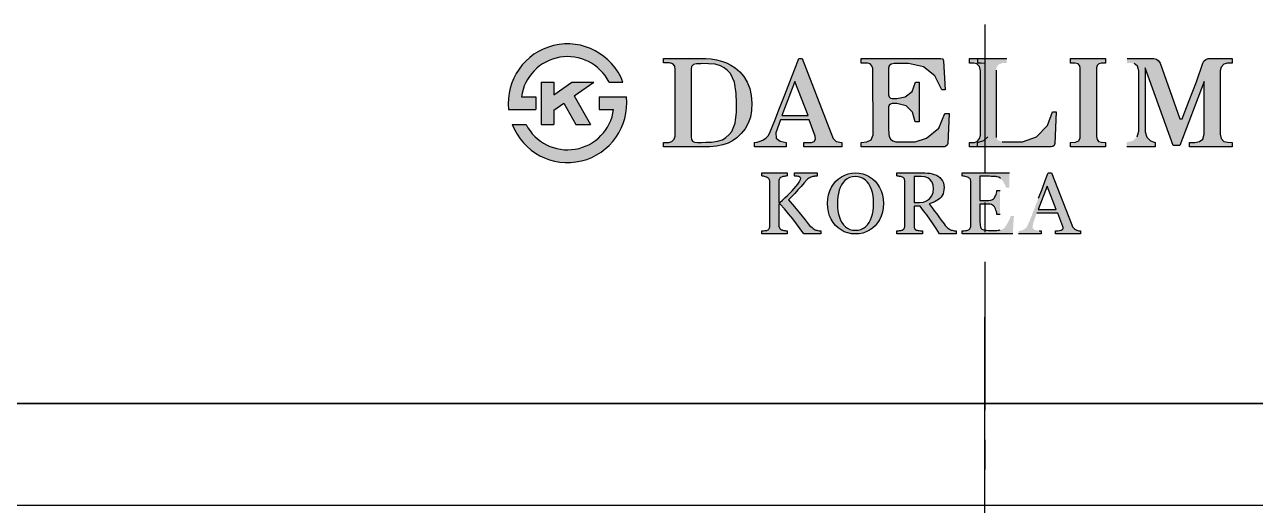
# Model space of a CAD drawing. Extents: x 7586 to 8180, y -5808 to -5388.
# Drawn here: x 8023.25 to 8059.59, y -5637 to -5622.82 of the extents above; entities that cross this region are included whole.
import ezdxf

# ---------------------------------------------------------------- set-up
doc = ezdxf.new("R2010")
doc.units = 0
doc.header["$LTSCALE"] = 7
doc.header["$MEASUREMENT"] = 0
doc.linetypes.add('CENTER', pattern=[2, 1.25, -0.25, 0.25, -0.25])
doc.layers.get('0').update_dxf_attribs({"color": 2, "linetype": 'CONTINUOUS'})
for name, color, linetype in [('08_ALL_FEATURES', 7, 'CONTINUOUS'), ('CENTER', 1, 'CENTER'), ('CL', 1, 'CENTER'), ('D', 2, 'CONTINUOUS'), ('DIM', 2, 'CONTINUOUS')]:
    doc.layers.add(name, color=color, linetype=linetype)

msp = doc.modelspace()

# ---------------------------------------------------------------- hatches: boundary and pattern name
at = {"layer": 'DIM'}
h = msp.add_hatch(color=256, dxfattribs=at)
h.paths.add_polyline_path([(8037.541, -5625.32), (8038.343, -5625.32), (8038.343, -5624.945), (8037.919, -5624.945, -0.734082), (8040.506, -5624.508), (8040.916, -5624.508, 0.878721)])
h.paths.add_polyline_path([(8039.478, -5624.917), (8040.062, -5624.508), (8039.408, -5624.508), (8038.875, -5624.882), (8038.875, -5624.508), (8038.5, -5624.508), (8038.5, -5625.758), (8038.875, -5625.758), (8038.875, -5625.339), (8039.17, -5625.133), (8039.53, -5625.758), (8039.963, -5625.758)])
h.paths.add_polyline_path([(8041.021, -5624.945), (8040.218, -5624.945), (8040.218, -5625.32), (8040.643, -5625.32, -0.734082), (8038.056, -5625.758), (8037.646, -5625.758, 0.878721)])
h.paths.add_polyline_path([(8044.367, -5624.205), (8044.226, -5624.085), (8044.107, -5624.009), (8043.975, -5623.944), (8043.83, -5623.89), (8043.678, -5623.85), (8043.524, -5623.826), (8043.368, -5623.818), (8042.11, -5623.818), (8042.11, -5623.942), (8042.292, -5623.942), (8042.393, -5623.97), (8042.446, -5624.043), (8042.46, -5624.142), (8042.46, -5626.104), (8042.433, -5626.189), (8042.364, -5626.26), (8042.271, -5626.288), (8042.11, -5626.288), (8042.11, -5626.418), (8043.295, -5626.418), (8043.485, -5626.416), (8043.684, -5626.402), (8043.867, -5626.365), (8044.02, -5626.31), (8044.154, -5626.242), (8044.285, -5626.152), (8044.411, -5626.031), (8044.522, -5625.885), (8044.614, -5625.725), (8044.68, -5625.548), (8044.714, -5625.349), (8044.724, -5625.133), (8044.707, -5624.906), (8044.66, -5624.698), (8044.585, -5624.512), (8044.487, -5624.348)])
h.paths.add_polyline_path([(8042.929, -5624.125), (8042.945, -5624.055), (8042.996, -5623.995), (8043.088, -5623.969), (8043.153, -5623.967), (8043.217, -5623.967), (8043.273, -5623.966), (8043.447, -5623.969), (8043.637, -5623.985), (8043.793, -5624.026), (8043.905, -5624.089), (8044.002, -5624.165), (8044.089, -5624.257), (8044.207, -5624.514), (8044.261, -5624.842), (8044.274, -5625.131), (8044.267, -5625.402), (8044.229, -5625.717), (8044.134, -5625.965), (8044.055, -5626.059), (8043.96, -5626.143), (8043.852, -5626.21), (8043.709, -5626.254), (8043.536, -5626.279), (8043.368, -5626.287), (8043.235, -5626.288), (8043.116, -5626.29), (8043.026, -5626.284), (8042.972, -5626.248), (8042.94, -5626.203), (8042.929, -5626.121)], flags=16)
h.paths.add_polyline_path([(8046.074, -5623.913), (8045.983, -5624.146), (8045.845, -5624.503), (8045.695, -5624.889), (8045.544, -5625.277), (8045.402, -5625.639), (8045.268, -5625.973), (8045.212, -5626.082), (8045.142, -5626.156), (8045.043, -5626.226), (8044.97, -5626.257), (8044.885, -5626.279), (8044.805, -5626.29), (8044.805, -5626.418), (8045.737, -5626.418), (8045.737, -5626.29), (8045.562, -5626.255), (8045.441, -5626.165), (8045.43, -5626.009), (8045.574, -5625.626), (8046.419, -5625.626), (8046.594, -5626.104), (8046.603, -5626.198), (8046.559, -5626.266), (8046.487, -5626.293), (8046.261, -5626.295), (8046.261, -5626.418), (8046.839, -5626.418)])
h.paths.add_polyline_path([(8046.383, -5625.494), (8045.613, -5625.494), (8045.994, -5624.494)], flags=16)
h.paths.add_polyline_path([(8047.38, -5626.29), (8047.214, -5626.26), (8047.129, -5626.175), (8047.068, -5626.029), (8046.214, -5623.818), (8046.111, -5623.818), (8046.074, -5623.913), (8046.839, -5626.418), (8047.38, -5626.418)])
h.paths.add_polyline_path([(8048.778, -5626.11), (8048.769, -5626.06), (8048.764, -5625.998), (8048.762, -5625.925), (8048.762, -5625.239), (8048.778, -5625.194), (8048.815, -5625.159), (8048.868, -5625.145), (8049, -5625.145), (8049.276, -5625.214), (8049.469, -5625.402), (8049.546, -5625.678), (8049.665, -5625.678), (8049.665, -5624.513), (8049.559, -5624.513), (8049.459, -5624.783), (8049.248, -5624.944), (8049, -5624.996), (8048.87, -5624.996), (8048.82, -5624.981), (8048.779, -5624.941), (8048.762, -5624.89), (8048.762, -5624.103), (8048.782, -5624.03), (8048.835, -5623.982), (8048.925, -5623.963), (8049.352, -5623.963), (8049.789, -5624.058), (8050.128, -5624.327), (8050.333, -5624.743), (8050.431, -5624.743), (8050.387, -5623.884), (8050.376, -5623.851), (8050.348, -5623.828), (8050.301, -5623.818), (8047.947, -5623.818), (8047.947, -5623.948), (8048.141, -5623.95), (8048.215, -5623.975), (8048.271, -5624.035), (8048.293, -5624.114), (8048.302, -5626.065), (8048.248, -5626.218), (8048.115, -5626.274), (8047.947, -5626.288), (8047.947, -5626.418), (8048.771, -5626.418), (8049.596, -5626.418), (8050.421, -5626.418), (8050.455, -5626.404), (8050.492, -5626.368), (8050.509, -5626.317), (8050.55, -5625.437), (8050.418, -5625.437), (8050.241, -5625.871), (8049.883, -5626.161), (8049.548, -5626.268), (8049.367, -5626.269), (8049.126, -5626.271), (8048.976, -5626.268), (8048.884, -5626.247), (8048.817, -5626.192)])
h.paths.add_polyline_path([(8051.934, -5626.03), (8051.936, -5624.154), (8051.951, -5624.068), (8052.012, -5623.987), (8052.121, -5623.949), (8052.248, -5623.948), (8052.248, -5623.818), (8051.15, -5623.818), (8051.15, -5623.948), (8051.278, -5623.949), (8051.371, -5623.975), (8051.444, -5624.051), (8051.472, -5624.178), (8051.474, -5626.079), (8051.45, -5626.178), (8051.388, -5626.25), (8051.299, -5626.288), (8051.15, -5626.288), (8051.15, -5626.418), (8053.564, -5626.418), (8053.615, -5626.409), (8053.65, -5626.379), (8053.665, -5626.325), (8053.714, -5625.383), (8053.6, -5625.383), (8053.456, -5625.789), (8053.124, -5626.121), (8052.719, -5626.272), (8052.119, -5626.268), (8051.986, -5626.225), (8051.939, -5626.14)])
h.paths.add_polyline_path([(8054.903, -5624.087), (8054.922, -5624.02), (8054.972, -5623.969), (8055.042, -5623.949), (8055.169, -5623.948), (8055.169, -5623.818), (8054.134, -5623.818), (8054.134, -5623.948), (8054.271, -5623.949), (8054.363, -5623.974), (8054.409, -5624.034), (8054.422, -5624.104), (8054.422, -5626.075), (8054.417, -5626.155), (8054.379, -5626.243), (8054.277, -5626.286), (8054.134, -5626.288), (8054.134, -5626.418), (8055.169, -5626.418), (8055.169, -5626.288), (8055.044, -5626.287), (8054.961, -5626.261), (8054.915, -5626.201), (8054.9, -5626.114)])
h.paths.add_polyline_path([(8056.383, -5626.136), (8056.34, -5625.975), (8056.34, -5625.667), (8056.34, -5624.087), (8057.159, -5626.376), (8057.357, -5626.376), (8058.08, -5624.49), (8058.075, -5626.051), (8058.037, -5626.192), (8057.939, -5626.267), (8057.803, -5626.29), (8057.643, -5626.288), (8057.643, -5626.418), (8058.909, -5626.418), (8058.909, -5626.288), (8058.775, -5626.287), (8058.658, -5626.259), (8058.58, -5626.178), (8058.552, -5626.051), (8058.552, -5624.177), (8058.58, -5624.065), (8058.656, -5623.984), (8058.771, -5623.952), (8058.909, -5623.948), (8058.909, -5623.818), (8058.201, -5623.818), (8058.131, -5623.842), (8058.071, -5623.888), (8058.036, -5623.949), (8057.849, -5624.502), (8057.638, -5625.051), (8057.428, -5625.597), (8057.361, -5625.598), (8056.784, -5623.948), (8056.733, -5623.879), (8056.667, -5623.836), (8056.591, -5623.818), (8055.801, -5623.818), (8055.801, -5623.948), (8055.903, -5623.947), (8056.014, -5623.966), (8056.111, -5624.038), (8056.152, -5624.181), (8056.151, -5625.957), (8056.103, -5626.123), (8055.981, -5626.238), (8055.792, -5626.288), (8055.792, -5626.418), (8056.636, -5626.418), (8056.636, -5626.288), (8056.493, -5626.244)])
h.paths.add_polyline_path([(8053.576, -5627.19), (8053.476, -5627.19), (8053.388, -5627.417), (8053.292, -5627.665), (8053.188, -5627.932), (8053.083, -5628.201), (8052.985, -5628.451), (8052.892, -5628.682), (8052.875, -5628.723), (8052.857, -5628.757), (8052.839, -5628.785), (8052.818, -5628.809), (8052.792, -5628.832), (8052.761, -5628.855), (8052.739, -5628.868), (8052.712, -5628.878), (8052.681, -5628.887), (8052.651, -5628.894), (8052.624, -5628.899), (8052.6, -5628.902), (8052.6, -5628.99), (8053.268, -5628.99), (8053.268, -5628.902), (8053.204, -5628.896), (8053.145, -5628.885), (8053.09, -5628.869), (8053.046, -5628.848), (8053.02, -5628.822), (8053.012, -5628.791), (8053.012, -5628.776), (8053.014, -5628.757), (8053.018, -5628.736), (8053.023, -5628.712), (8053.031, -5628.682), (8053.04, -5628.649), (8053.052, -5628.611), (8053.065, -5628.571), (8053.08, -5628.529), (8053.096, -5628.483), (8053.115, -5628.432), (8053.137, -5628.376), (8053.758, -5628.376), (8053.909, -5628.781), (8053.913, -5628.797), (8053.916, -5628.819), (8053.916, -5628.83), (8053.909, -5628.848), (8053.888, -5628.863), (8053.852, -5628.876), (8053.805, -5628.888), (8053.751, -5628.896), (8053.69, -5628.902), (8053.69, -5628.99), (8054.429, -5628.99), (8054.429, -5628.902), (8054.406, -5628.899), (8054.381, -5628.895), (8054.351, -5628.888), (8054.322, -5628.88), (8054.298, -5628.87), (8054.276, -5628.859), (8054.25, -5628.84), (8054.228, -5628.82), (8054.21, -5628.8), (8054.195, -5628.778), (8054.181, -5628.752), (8054.168, -5628.721)])
h.paths.add_polyline_path([(8053.713, -5628.265), (8053.18, -5628.265), (8053.444, -5627.577)], flags=16)
h.paths.add_polyline_path([(8052.054, -5627.712), (8051.959, -5627.712), (8051.953, -5627.749), (8051.944, -5627.787), (8051.933, -5627.828), (8051.919, -5627.866), (8051.903, -5627.899), (8051.885, -5627.926), (8051.861, -5627.952), (8051.834, -5627.973), (8051.806, -5627.987), (8051.77, -5627.998), (8051.722, -5628.004), (8051.663, -5628.006), (8051.46, -5628.006), (8051.46, -5627.29), (8051.743, -5627.29), (8051.788, -5627.291), (8051.829, -5627.291), (8051.867, -5627.293), (8051.902, -5627.295), (8051.933, -5627.298), (8051.961, -5627.301), (8052.013, -5627.318), (8052.066, -5627.358), (8052.122, -5627.419), (8052.171, -5627.49), (8052.208, -5627.559), (8052.231, -5627.624), (8052.327, -5627.624), (8052.327, -5627.19), (8050.933, -5627.19), (8050.933, -5627.28), (8050.959, -5627.283), (8050.989, -5627.288), (8051.025, -5627.296), (8051.061, -5627.304), (8051.092, -5627.314), (8051.118, -5627.325), (8051.144, -5627.34), (8051.163, -5627.357), (8051.176, -5627.377), (8051.184, -5627.4), (8051.188, -5627.425), (8051.19, -5627.451), (8051.19, -5628.746), (8051.188, -5628.775), (8051.183, -5628.801), (8051.174, -5628.823), (8051.161, -5628.842), (8051.142, -5628.858), (8051.118, -5628.872), (8051.1, -5628.878), (8051.072, -5628.884), (8051.035, -5628.889), (8050.996, -5628.894), (8050.962, -5628.898), (8050.933, -5628.9), (8050.933, -5628.99), (8052.428, -5628.99), (8052.462, -5628.46), (8052.371, -5628.46), (8052.354, -5628.506), (8052.327, -5628.567), (8052.289, -5628.642), (8052.247, -5628.718), (8052.206, -5628.779), (8052.167, -5628.827), (8052.149, -5628.841), (8052.124, -5628.853), (8052.094, -5628.863), (8052.06, -5628.871), (8052.026, -5628.877), (8051.994, -5628.881), (8051.96, -5628.884), (8051.922, -5628.886), (8051.879, -5628.886), (8051.836, -5628.886), (8051.799, -5628.886), (8051.768, -5628.886), (8051.704, -5628.886), (8051.649, -5628.883), (8051.606, -5628.879), (8051.57, -5628.873), (8051.54, -5628.862), (8051.516, -5628.848), (8051.496, -5628.83), (8051.481, -5628.806), (8051.471, -5628.777), (8051.465, -5628.742), (8051.461, -5628.699), (8051.46, -5628.649), (8051.46, -5628.109), (8051.663, -5628.109), (8051.714, -5628.11), (8051.759, -5628.116), (8051.796, -5628.124), (8051.828, -5628.138), (8051.858, -5628.159), (8051.885, -5628.188), (8051.901, -5628.213), (8051.916, -5628.246), (8051.931, -5628.287), (8051.944, -5628.331), (8051.953, -5628.374), (8051.959, -5628.416), (8052.054, -5628.416)])
h.paths.add_polyline_path([(8050.312, -5627.9), (8050.343, -5627.854), (8050.368, -5627.803), (8050.385, -5627.747), (8050.396, -5627.686), (8050.4, -5627.619), (8050.394, -5627.546), (8050.379, -5627.48), (8050.353, -5627.422), (8050.318, -5627.37), (8050.276, -5627.326), (8050.227, -5627.289), (8050.171, -5627.258), (8050.11, -5627.232), (8050.045, -5627.214), (8049.977, -5627.201), (8049.906, -5627.193), (8049.831, -5627.19), (8049, -5627.19), (8049, -5627.28), (8049.026, -5627.283), (8049.054, -5627.287), (8049.086, -5627.293), (8049.118, -5627.299), (8049.146, -5627.306), (8049.169, -5627.313), (8049.196, -5627.327), (8049.216, -5627.344), (8049.228, -5627.365), (8049.235, -5627.389), (8049.24, -5627.415), (8049.241, -5627.444), (8049.241, -5628.746), (8049.239, -5628.777), (8049.234, -5628.803), (8049.224, -5628.827), (8049.21, -5628.846), (8049.192, -5628.862), (8049.169, -5628.875), (8049.15, -5628.881), (8049.123, -5628.887), (8049.088, -5628.891), (8049.053, -5628.895), (8049.023, -5628.898), (8049, -5628.9), (8049, -5628.99), (8049.761, -5628.99), (8049.761, -5628.9), (8049.733, -5628.899), (8049.701, -5628.896), (8049.665, -5628.891), (8049.631, -5628.886), (8049.604, -5628.881), (8049.585, -5628.875), (8049.558, -5628.861), (8049.538, -5628.844), (8049.525, -5628.824), (8049.518, -5628.8), (8049.513, -5628.774), (8049.512, -5628.746), (8049.512, -5628.175), (8049.696, -5628.175), (8049.794, -5628.304), (8049.888, -5628.43), (8049.978, -5628.554), (8050.068, -5628.684), (8050.165, -5628.83), (8050.269, -5628.99), (8050.754, -5628.99), (8050.754, -5628.9), (8050.73, -5628.898), (8050.702, -5628.895), (8050.671, -5628.89), (8050.64, -5628.883), (8050.612, -5628.875), (8050.589, -5628.865), (8050.559, -5628.848), (8050.529, -5628.828), (8050.499, -5628.806), (8050.468, -5628.777), (8050.434, -5628.74), (8050.398, -5628.693), (8050.317, -5628.584), (8050.245, -5628.487), (8050.182, -5628.401), (8050.118, -5628.314), (8050.044, -5628.215), (8049.961, -5628.103), (8050.023, -5628.084), (8050.082, -5628.061), (8050.137, -5628.036), (8050.188, -5628.007), (8050.233, -5627.976), (8050.274, -5627.941)])
h.paths.add_polyline_path([(8049.512, -5627.293), (8049.727, -5627.293), (8049.833, -5627.304), (8049.921, -5627.336), (8049.992, -5627.389), (8050.044, -5627.46), (8050.076, -5627.546), (8050.086, -5627.648), (8050.073, -5627.768), (8050.034, -5627.869), (8049.969, -5627.953), (8049.885, -5628.016), (8049.788, -5628.053), (8049.678, -5628.065), (8049.512, -5628.065)], flags=16)
h.paths.add_polyline_path([(8048.602, -5627.961), (8048.581, -5627.837), (8048.545, -5627.721), (8048.497, -5627.615), (8048.437, -5627.519), (8048.367, -5627.435), (8048.289, -5627.363), (8048.202, -5627.303), (8048.106, -5627.254), (8048.003, -5627.219), (8047.895, -5627.197), (8047.783, -5627.19), (8047.675, -5627.197), (8047.57, -5627.218), (8047.468, -5627.253), (8047.372, -5627.301), (8047.284, -5627.362), (8047.204, -5627.435), (8047.165, -5627.481), (8047.273, -5627.836), (8047.28, -5627.792), (8047.304, -5627.701), (8047.334, -5627.618), (8047.371, -5627.543), (8047.418, -5627.473), (8047.473, -5627.414), (8047.537, -5627.365), (8047.609, -5627.328), (8047.691, -5627.306), (8047.783, -5627.298), (8047.867, -5627.304), (8047.943, -5627.324), (8048.013, -5627.356), (8048.077, -5627.399), (8048.132, -5627.452), (8048.18, -5627.516), (8048.221, -5627.59), (8048.255, -5627.674), (8048.282, -5627.768), (8048.301, -5627.869), (8048.312, -5627.978), (8048.316, -5628.092), (8048.313, -5628.203), (8048.303, -5628.307), (8048.285, -5628.403), (8048.261, -5628.493), (8048.228, -5628.576), (8048.187, -5628.652), (8048.139, -5628.72), (8048.082, -5628.776), (8048.017, -5628.822), (8047.945, -5628.855), (8047.867, -5628.876), (8047.783, -5628.882), (8047.696, -5628.876), (8047.617, -5628.856), (8047.579, -5628.838), (8047.621, -5628.973), (8047.667, -5628.983), (8047.783, -5628.99), (8047.893, -5628.983), (8047.999, -5628.962), (8048.101, -5628.927), (8048.196, -5628.879), (8048.283, -5628.82), (8048.362, -5628.748), (8048.434, -5628.664), (8048.494, -5628.569), (8048.544, -5628.464), (8048.58, -5628.348), (8048.602, -5628.224), (8048.609, -5628.092)])
h = msp.add_hatch(color=256, dxfattribs=at)
h.paths.add_polyline_path([(8045.523, -5628.11), (8045.556, -5628.11), (8045.684, -5628.251), (8045.809, -5628.395), (8045.93, -5628.542), (8046.045, -5628.691), (8046.153, -5628.84), (8046.254, -5628.99), (8046.759, -5628.99), (8046.759, -5628.9), (8046.735, -5628.898), (8046.707, -5628.895), (8046.676, -5628.89), (8046.645, -5628.883), (8046.617, -5628.875), (8046.594, -5628.865), (8046.566, -5628.849), (8046.535, -5628.828), (8046.5, -5628.803), (8046.464, -5628.773), (8046.427, -5628.736), (8046.391, -5628.693), (8046.298, -5628.577), (8046.208, -5628.464), (8046.122, -5628.357), (8046.031, -5628.246), (8045.924, -5628.121), (8045.803, -5627.982), (8045.897, -5627.892), (8045.991, -5627.795), (8046.085, -5627.693), (8046.178, -5627.588), (8046.269, -5627.486), (8046.358, -5627.386), (8046.38, -5627.365), (8046.406, -5627.346), (8046.436, -5627.33), (8046.467, -5627.317), (8046.498, -5627.306), (8046.528, -5627.298), (8046.545, -5627.295), (8046.56, -5627.292), (8046.574, -5627.289), (8046.585, -5627.287), (8046.597, -5627.285), (8046.609, -5627.284), (8046.62, -5627.283), (8046.629, -5627.283), (8046.638, -5627.282), (8046.646, -5627.281), (8046.651, -5627.281), (8046.655, -5627.28), (8046.655, -5627.19), (8045.98, -5627.19), (8045.98, -5627.28), (8045.993, -5627.281), (8046.008, -5627.282), (8046.025, -5627.283), (8046.045, -5627.285), (8046.066, -5627.288), (8046.089, -5627.293), (8046.108, -5627.299), (8046.126, -5627.305), (8046.143, -5627.312), (8046.156, -5627.321), (8046.164, -5627.332), (8046.166, -5627.344), (8046.161, -5627.381), (8046.145, -5627.422), (8046.12, -5627.466), (8046.083, -5627.517), (8046.034, -5627.579), (8045.973, -5627.651), (8045.911, -5627.72), (8045.844, -5627.79), (8045.773, -5627.859), (8045.699, -5627.928), (8045.624, -5627.995), (8045.548, -5628.061), (8045.523, -5628.061), (8045.523, -5627.439), (8045.525, -5627.412), (8045.53, -5627.386), (8045.538, -5627.361), (8045.551, -5627.34), (8045.571, -5627.323), (8045.597, -5627.311), (8045.617, -5627.305), (8045.643, -5627.298), (8045.675, -5627.292), (8045.709, -5627.286), (8045.738, -5627.282), (8045.764, -5627.28), (8045.764, -5627.19), (8045.017, -5627.19), (8045.017, -5627.28), (8045.042, -5627.283), (8045.069, -5627.288), (8045.099, -5627.296), (8045.129, -5627.304), (8045.156, -5627.314), (8045.18, -5627.325), (8045.206, -5627.34), (8045.225, -5627.357), (8045.238, -5627.376), (8045.246, -5627.399), (8045.251, -5627.424), (8045.253, -5627.451), (8045.253, -5628.75), (8045.251, -5628.78), (8045.245, -5628.806), (8045.235, -5628.828), (8045.222, -5628.848), (8045.203, -5628.865), (8045.18, -5628.877), (8045.162, -5628.884), (8045.135, -5628.889), (8045.102, -5628.892), (8045.067, -5628.896), (8045.039, -5628.898), (8045.017, -5628.9), (8045.017, -5628.99), (8045.764, -5628.99), (8045.764, -5628.9), (8045.737, -5628.898), (8045.707, -5628.893), (8045.672, -5628.886), (8045.639, -5628.878), (8045.614, -5628.871), (8045.597, -5628.865), (8045.572, -5628.85), (8045.552, -5628.832), (8045.539, -5628.811), (8045.53, -5628.788), (8045.525, -5628.764), (8045.523, -5628.737)])
h.paths.add_polyline_path([(8047.254, -5627.989), (8047.264, -5627.889), (8047.273, -5627.836), (8047.165, -5627.481), (8047.133, -5627.52), (8047.072, -5627.614), (8047.024, -5627.719), (8046.987, -5627.833), (8046.965, -5627.958), (8046.958, -5628.092), (8046.965, -5628.217), (8046.986, -5628.336), (8047.02, -5628.451), (8047.067, -5628.557), (8047.124, -5628.652), (8047.192, -5628.736), (8047.269, -5628.81), (8047.356, -5628.872), (8047.452, -5628.923), (8047.557, -5628.96), (8047.621, -5628.973), (8047.579, -5628.838), (8047.546, -5628.823), (8047.484, -5628.777), (8047.429, -5628.722), (8047.382, -5628.656), (8047.34, -5628.58), (8047.307, -5628.497), (8047.283, -5628.407), (8047.265, -5628.309), (8047.254, -5628.205), (8047.251, -5628.092)])

# ---------------------------------------------------------------- linework, layer by layer
for p, q in [((8038.5, -5624.508), (8038.5, -5625.758)), ((8038.5, -5624.508), (8038.875, -5624.508)), ((8038.875, -5624.508), (8038.875, -5624.882)), ((8038.875, -5624.882), (8039.408, -5624.508)), ((8039.408, -5624.508), (8040.062, -5624.508)), ((8039.478, -5624.917), (8040.062, -5624.508)), ((8040.506, -5624.508), (8040.916, -5624.508)), ((8039.478, -5624.917), (8039.963, -5625.758)), ((8037.919, -5624.945), (8038.343, -5624.945)), ((8038.343, -5624.945), (8038.343, -5625.32)), ((8038.875, -5625.339), (8039.17, -5625.133)), ((8039.17, -5625.133), (8039.53, -5625.758)), ((8040.218, -5624.945), (8041.021, -5624.945)), ((8040.218, -5624.945), (8040.218, -5625.32)), ((8037.541, -5625.32), (8038.343, -5625.32)), ((8038.875, -5625.339), (8038.875, -5625.758)), ((8040.218, -5625.32), (8040.643, -5625.32)), ((8037.646, -5625.758), (8038.056, -5625.758)), ((8038.5, -5625.758), (8038.875, -5625.758)), ((8039.53, -5625.758), (8039.963, -5625.758))]:
    msp.add_line(p, q)
at = {"color": 7, "linetype": 'Continuous'}
for p, q in [((7960.099, -5633.99), (8068.633, -5633.99)), ((7928.155, -5636.99), (8073.041, -5636.99))]:
    msp.add_line(p, q, dxfattribs=at)
for radius, start, end in [(1.75, 20.9248, 186.1506), (1.375, 27.0357, 172.1625), (1.75, 200.9248, 6.1506), (1.375, 207.0357, 352.1625)]:
    msp.add_arc((8039.281, -5625.133), radius, start, end)
at = {"layer": '08_ALL_FEATURES', "color": 7, "linetype": 'Continuous'}
msp.add_line((8074.541, -5633.99), (7926.655, -5633.99), dxfattribs=at)
at = {"layer": 'CENTER'}
msp.add_line((8051.597, -5631.449), (8051.597, -5678.99), dxfattribs=at)
at = {"layer": 'CL', "ltscale": 0.5}
msp.add_line((8051.598, -5622.815), (8051.598, -5636.558), dxfattribs=at)
at = {"layer": 'D', "color": 2}
for p, q in [((8042.11, -5623.942), (8042.11, -5623.818)), ((8042.11, -5623.818), (8043.368, -5623.818)), ((8043.368, -5623.818), (8043.524, -5623.826)), ((8043.524, -5623.826), (8043.678, -5623.85)), ((8045.983, -5624.146), (8046.111, -5623.818)), ((8046.111, -5623.818), (8046.214, -5623.818)), ((8046.214, -5623.818), (8047.068, -5626.029)), ((8047.947, -5623.948), (8047.947, -5623.818)), ((8047.947, -5623.818), (8050.301, -5623.818)), ((8050.301, -5623.818), (8050.348, -5623.828)), ((8050.348, -5623.828), (8050.376, -5623.851)), ((8051.15, -5623.948), (8051.15, -5623.818)), ((8051.15, -5623.818), (8052.248, -5623.818)), ((8051.393, -5623.948), (8051.393, -5623.818)), ((8054.134, -5623.948), (8054.134, -5623.818)), ((8054.134, -5623.818), (8055.169, -5623.818)), ((8055.169, -5623.818), (8055.169, -5623.948)), ((8055.801, -5623.818), (8056.591, -5623.818)), ((8056.591, -5623.818), (8056.667, -5623.836)), ((8056.667, -5623.836), (8056.733, -5623.879)), ((8058.071, -5623.888), (8058.131, -5623.842)), ((8058.131, -5623.842), (8058.201, -5623.818)), ((8058.201, -5623.818), (8058.909, -5623.818)), ((8058.909, -5623.818), (8058.909, -5623.948)), ((8042.292, -5623.942), (8042.11, -5623.942)), ((8042.393, -5623.97), (8042.292, -5623.942)), ((8042.446, -5624.043), (8042.393, -5623.97)), ((8042.46, -5624.142), (8042.446, -5624.043)), ((8042.46, -5626.104), (8042.46, -5624.142)), ((8042.945, -5624.055), (8042.929, -5624.125)), ((8042.929, -5624.125), (8042.929, -5626.121)), ((8042.996, -5623.995), (8042.945, -5624.055)), ((8043.088, -5623.969), (8042.996, -5623.995)), ((8043.153, -5623.967), (8043.088, -5623.969)), ((8043.217, -5623.967), (8043.153, -5623.967)), ((8043.273, -5623.966), (8043.217, -5623.967)), ((8043.447, -5623.969), (8043.273, -5623.966)), ((8043.637, -5623.985), (8043.447, -5623.969)), ((8043.793, -5624.026), (8043.637, -5623.985)), ((8043.678, -5623.85), (8043.83, -5623.89)), ((8043.905, -5624.089), (8043.793, -5624.026)), ((8043.83, -5623.89), (8043.975, -5623.944)), ((8044.002, -5624.165), (8043.905, -5624.089)), ((8043.975, -5623.944), (8044.107, -5624.009)), ((8044.089, -5624.257), (8044.002, -5624.165)), ((8044.107, -5624.009), (8044.226, -5624.085)), ((8044.226, -5624.085), (8044.367, -5624.205)), ((8044.367, -5624.205), (8044.487, -5624.348)), ((8045.845, -5624.503), (8045.983, -5624.146)), ((8048.141, -5623.95), (8047.947, -5623.948)), ((8048.215, -5623.975), (8048.141, -5623.95)), ((8048.271, -5624.035), (8048.215, -5623.975)), ((8048.293, -5624.114), (8048.271, -5624.035)), ((8048.302, -5626.065), (8048.293, -5624.114)), ((8048.782, -5624.03), (8048.762, -5624.103)), ((8048.762, -5624.103), (8048.762, -5624.89)), ((8048.835, -5623.982), (8048.782, -5624.03)), ((8048.925, -5623.963), (8048.835, -5623.982)), ((8049.352, -5623.963), (8048.925, -5623.963)), ((8049.789, -5624.058), (8049.352, -5623.963)), ((8050.128, -5624.327), (8049.789, -5624.058)), ((8050.376, -5623.851), (8050.387, -5623.884)), ((8050.387, -5623.884), (8050.431, -5624.743)), ((8051.278, -5623.949), (8051.15, -5623.948)), ((8051.371, -5623.975), (8051.278, -5623.949)), ((8051.444, -5624.051), (8051.371, -5623.975)), ((8051.496, -5623.947), (8051.393, -5623.948)), ((8051.472, -5624.178), (8051.444, -5624.051)), ((8051.474, -5626.079), (8051.472, -5624.178)), ((8051.607, -5623.966), (8051.496, -5623.947)), ((8051.936, -5624.154), (8051.934, -5626.03)), ((8054.271, -5623.949), (8054.134, -5623.948)), ((8054.363, -5623.974), (8054.271, -5623.949)), ((8054.409, -5624.034), (8054.363, -5623.974)), ((8054.422, -5624.104), (8054.409, -5624.034)), ((8054.422, -5626.075), (8054.422, -5624.104)), ((8054.903, -5624.087), (8054.9, -5626.114)), ((8054.922, -5624.02), (8054.903, -5624.087)), ((8054.972, -5623.969), (8054.922, -5624.02)), ((8055.042, -5623.949), (8054.972, -5623.969)), ((8055.169, -5623.948), (8055.042, -5623.949)), ((8056.111, -5624.038), (8056.014, -5623.966)), ((8056.152, -5624.181), (8056.111, -5624.038)), ((8056.151, -5625.957), (8056.152, -5624.181)), ((8056.34, -5624.087), (8056.34, -5625.667)), ((8057.159, -5626.376), (8056.34, -5624.087)), ((8056.733, -5623.879), (8056.784, -5623.948)), ((8056.784, -5623.948), (8057.361, -5625.598)), ((8057.849, -5624.502), (8058.036, -5623.949)), ((8058.036, -5623.949), (8058.071, -5623.888)), ((8058.58, -5624.065), (8058.552, -5624.177)), ((8058.552, -5624.177), (8058.552, -5626.051)), ((8058.656, -5623.984), (8058.58, -5624.065)), ((8058.771, -5623.952), (8058.656, -5623.984)), ((8058.909, -5623.948), (8058.771, -5623.952)), ((8044.207, -5624.514), (8044.089, -5624.257)), ((8044.261, -5624.842), (8044.207, -5624.514)), ((8044.487, -5624.348), (8044.585, -5624.512)), ((8044.585, -5624.512), (8044.66, -5624.698)), ((8045.994, -5624.494), (8045.613, -5625.494)), ((8045.695, -5624.889), (8045.845, -5624.503)), ((8046.383, -5625.494), (8045.994, -5624.494)), ((8049.459, -5624.783), (8049.559, -5624.513)), ((8049.559, -5624.513), (8049.665, -5624.513)), ((8049.665, -5624.513), (8049.665, -5625.678)), ((8050.333, -5624.743), (8050.128, -5624.327)), ((8058.08, -5624.49), (8057.357, -5626.376)), ((8057.638, -5625.051), (8057.849, -5624.502)), ((8058.075, -5626.051), (8058.08, -5624.49)), ((8044.274, -5625.131), (8044.261, -5624.842)), ((8044.66, -5624.698), (8044.707, -5624.906)), ((8044.707, -5624.906), (8044.724, -5625.133)), ((8045.544, -5625.277), (8045.695, -5624.889)), ((8048.762, -5624.89), (8048.779, -5624.941)), ((8049.248, -5624.944), (8049.459, -5624.783)), ((8050.431, -5624.743), (8050.333, -5624.743)), ((8044.267, -5625.402), (8044.274, -5625.131)), ((8044.724, -5625.133), (8044.714, -5625.349)), ((8045.402, -5625.639), (8045.544, -5625.277)), ((8048.778, -5625.194), (8048.762, -5625.239)), ((8048.762, -5625.239), (8048.762, -5625.925)), ((8048.815, -5625.159), (8048.778, -5625.194)), ((8048.779, -5624.941), (8048.82, -5624.981)), ((8048.868, -5625.145), (8048.815, -5625.159)), ((8048.82, -5624.981), (8048.87, -5624.996)), ((8049, -5625.145), (8048.868, -5625.145)), ((8048.87, -5624.996), (8049, -5624.996)), ((8049, -5624.996), (8049.248, -5624.944)), ((8049.276, -5625.214), (8049, -5625.145)), ((8049.469, -5625.402), (8049.276, -5625.214)), ((8057.428, -5625.597), (8057.638, -5625.051)), ((8044.229, -5625.717), (8044.267, -5625.402)), ((8044.68, -5625.548), (8044.614, -5625.725)), ((8044.714, -5625.349), (8044.68, -5625.548)), ((8045.268, -5625.973), (8045.402, -5625.639)), ((8045.574, -5625.626), (8045.43, -5626.009)), ((8046.419, -5625.626), (8045.574, -5625.626)), ((8045.613, -5625.494), (8046.383, -5625.494)), ((8046.594, -5626.104), (8046.419, -5625.626)), ((8049.546, -5625.678), (8049.469, -5625.402)), ((8050.241, -5625.871), (8050.418, -5625.437)), ((8050.418, -5625.437), (8050.55, -5625.437)), ((8050.55, -5625.437), (8050.509, -5626.317)), ((8053.456, -5625.789), (8053.6, -5625.383)), ((8053.6, -5625.383), (8053.714, -5625.383)), ((8053.714, -5625.383), (8053.665, -5626.325)), ((8057.361, -5625.598), (8057.428, -5625.597)), ((8044.055, -5626.059), (8044.134, -5625.965)), ((8044.134, -5625.965), (8044.229, -5625.717)), ((8044.522, -5625.885), (8044.411, -5626.031)), ((8044.614, -5625.725), (8044.522, -5625.885)), ((8045.212, -5626.082), (8045.268, -5625.973)), ((8045.43, -5626.009), (8045.441, -5626.165)), ((8048.762, -5625.925), (8048.764, -5625.998)), ((8048.764, -5625.998), (8048.769, -5626.06)), ((8049.665, -5625.678), (8049.546, -5625.678)), ((8049.883, -5626.161), (8050.241, -5625.871)), ((8053.124, -5626.121), (8053.456, -5625.789)), ((8056.103, -5626.123), (8056.151, -5625.957)), ((8056.34, -5625.667), (8056.34, -5625.975)), ((8056.34, -5625.975), (8056.383, -5626.136)), ((8042.11, -5626.418), (8042.11, -5626.288)), ((8042.11, -5626.288), (8042.271, -5626.288)), ((8042.271, -5626.288), (8042.364, -5626.26)), ((8042.364, -5626.26), (8042.433, -5626.189)), ((8042.433, -5626.189), (8042.46, -5626.104)), ((8042.929, -5626.121), (8042.94, -5626.203)), ((8042.94, -5626.203), (8042.972, -5626.248)), ((8042.972, -5626.248), (8043.026, -5626.284)), ((8043.026, -5626.284), (8043.116, -5626.29)), ((8043.116, -5626.29), (8043.235, -5626.288)), ((8043.235, -5626.288), (8043.368, -5626.287)), ((8043.368, -5626.287), (8043.536, -5626.279)), ((8043.536, -5626.279), (8043.709, -5626.254)), ((8043.867, -5626.365), (8043.684, -5626.402)), ((8043.709, -5626.254), (8043.852, -5626.21)), ((8043.852, -5626.21), (8043.96, -5626.143)), ((8044.02, -5626.31), (8043.867, -5626.365)), ((8043.96, -5626.143), (8044.055, -5626.059)), ((8044.154, -5626.242), (8044.02, -5626.31)), ((8044.285, -5626.152), (8044.154, -5626.242)), ((8044.411, -5626.031), (8044.285, -5626.152)), ((8044.805, -5626.29), (8044.885, -5626.279)), ((8044.805, -5626.418), (8044.805, -5626.29)), ((8044.885, -5626.279), (8044.97, -5626.257)), ((8044.97, -5626.257), (8045.043, -5626.226)), ((8045.043, -5626.226), (8045.142, -5626.156)), ((8045.142, -5626.156), (8045.212, -5626.082)), ((8045.441, -5626.165), (8045.562, -5626.255)), ((8045.562, -5626.255), (8045.737, -5626.29)), ((8045.737, -5626.29), (8045.737, -5626.418)), ((8046.261, -5626.295), (8046.487, -5626.293)), ((8046.261, -5626.418), (8046.261, -5626.295)), ((8046.487, -5626.293), (8046.559, -5626.266)), ((8046.559, -5626.266), (8046.603, -5626.198)), ((8046.603, -5626.198), (8046.594, -5626.104)), ((8047.068, -5626.029), (8047.129, -5626.175)), ((8047.129, -5626.175), (8047.214, -5626.26)), ((8047.214, -5626.26), (8047.38, -5626.29)), ((8047.38, -5626.29), (8047.38, -5626.418)), ((8047.947, -5626.288), (8048.115, -5626.274)), ((8047.947, -5626.418), (8047.947, -5626.288)), ((8048.115, -5626.274), (8048.248, -5626.218)), ((8048.248, -5626.218), (8048.302, -5626.065)), ((8048.769, -5626.06), (8048.778, -5626.11)), ((8048.778, -5626.11), (8048.817, -5626.192)), ((8048.817, -5626.192), (8048.884, -5626.247)), ((8048.884, -5626.247), (8048.976, -5626.268)), ((8048.976, -5626.268), (8049.126, -5626.271)), ((8049.126, -5626.271), (8049.367, -5626.269)), ((8049.367, -5626.269), (8049.548, -5626.268)), ((8049.548, -5626.268), (8049.883, -5626.161)), ((8050.492, -5626.368), (8050.455, -5626.404)), ((8050.509, -5626.317), (8050.492, -5626.368)), ((8051.15, -5626.418), (8051.15, -5626.288)), ((8051.15, -5626.288), (8051.299, -5626.288)), ((8051.299, -5626.288), (8051.388, -5626.25)), ((8051.384, -5626.288), (8051.573, -5626.238)), ((8051.384, -5626.418), (8051.384, -5626.288)), ((8051.388, -5626.25), (8051.45, -5626.178)), ((8051.45, -5626.178), (8051.474, -5626.079)), ((8051.573, -5626.238), (8051.696, -5626.123)), ((8051.934, -5626.03), (8051.939, -5626.14)), ((8052.119, -5626.268), (8052.719, -5626.272)), ((8052.719, -5626.272), (8053.124, -5626.121)), ((8053.65, -5626.379), (8053.615, -5626.409)), ((8053.665, -5626.325), (8053.65, -5626.379)), ((8054.134, -5626.288), (8054.277, -5626.286)), ((8054.134, -5626.418), (8054.134, -5626.288)), ((8054.277, -5626.286), (8054.379, -5626.243)), ((8054.379, -5626.243), (8054.417, -5626.155)), ((8054.417, -5626.155), (8054.422, -5626.075)), ((8054.9, -5626.114), (8054.915, -5626.201)), ((8054.915, -5626.201), (8054.961, -5626.261)), ((8054.961, -5626.261), (8055.044, -5626.287)), ((8055.044, -5626.287), (8055.169, -5626.288)), ((8055.169, -5626.288), (8055.169, -5626.418)), ((8056.383, -5626.136), (8056.493, -5626.244)), ((8056.493, -5626.244), (8056.636, -5626.288)), ((8056.636, -5626.288), (8056.636, -5626.418)), ((8057.357, -5626.376), (8057.159, -5626.376)), ((8057.643, -5626.418), (8057.643, -5626.288)), ((8057.643, -5626.288), (8057.803, -5626.29)), ((8057.803, -5626.29), (8057.939, -5626.267)), ((8057.939, -5626.267), (8058.037, -5626.192)), ((8058.037, -5626.192), (8058.075, -5626.051)), ((8058.552, -5626.051), (8058.58, -5626.178)), ((8058.58, -5626.178), (8058.658, -5626.259)), ((8058.658, -5626.259), (8058.775, -5626.287)), ((8058.775, -5626.287), (8058.909, -5626.288)), ((8058.909, -5626.288), (8058.909, -5626.418)), ((8043.295, -5626.418), (8042.11, -5626.418)), ((8043.485, -5626.416), (8043.295, -5626.418)), ((8043.684, -5626.402), (8043.485, -5626.416)), ((8045.737, -5626.418), (8044.805, -5626.418)), ((8047.38, -5626.418), (8046.261, -5626.418)), ((8048.771, -5626.418), (8047.947, -5626.418)), ((8049.596, -5626.418), (8048.771, -5626.418)), ((8050.421, -5626.418), (8049.596, -5626.418)), ((8050.455, -5626.404), (8050.421, -5626.418)), ((8053.564, -5626.418), (8051.15, -5626.418)), ((8053.615, -5626.409), (8053.564, -5626.418)), ((8055.169, -5626.418), (8054.134, -5626.418)), ((8056.636, -5626.418), (8055.792, -5626.418)), ((8058.909, -5626.418), (8057.643, -5626.418)), ((8045.017, -5627.19), (8045.764, -5627.19)), ((8045.017, -5627.28), (8045.017, -5627.19)), ((8045.042, -5627.283), (8045.017, -5627.28)), ((8045.069, -5627.288), (8045.042, -5627.283)), ((8045.099, -5627.296), (8045.069, -5627.288)), ((8045.129, -5627.304), (8045.099, -5627.296)), ((8045.156, -5627.314), (8045.129, -5627.304)), ((8045.18, -5627.325), (8045.156, -5627.314)), ((8045.206, -5627.34), (8045.18, -5627.325)), ((8045.225, -5627.357), (8045.206, -5627.34)), ((8045.238, -5627.376), (8045.225, -5627.357)), ((8045.246, -5627.399), (8045.238, -5627.376)), ((8045.251, -5627.424), (8045.246, -5627.399)), ((8045.253, -5627.451), (8045.251, -5627.424)), ((8045.253, -5628.75), (8045.253, -5627.451)), ((8045.525, -5627.412), (8045.523, -5627.439)), ((8045.523, -5627.439), (8045.523, -5628.061)), ((8045.53, -5627.386), (8045.525, -5627.412)), ((8045.538, -5627.361), (8045.53, -5627.386)), ((8045.551, -5627.34), (8045.538, -5627.361)), ((8045.571, -5627.323), (8045.551, -5627.34)), ((8045.597, -5627.311), (8045.571, -5627.323)), ((8045.617, -5627.305), (8045.597, -5627.311)), ((8045.643, -5627.298), (8045.617, -5627.305)), ((8045.675, -5627.292), (8045.643, -5627.298)), ((8045.709, -5627.286), (8045.675, -5627.292)), ((8045.738, -5627.282), (8045.709, -5627.286)), ((8045.764, -5627.28), (8045.738, -5627.282)), ((8045.764, -5627.19), (8045.764, -5627.28)), ((8045.98, -5627.19), (8046.655, -5627.19)), ((8045.98, -5627.28), (8045.98, -5627.19)), ((8045.993, -5627.281), (8045.98, -5627.28)), ((8046.008, -5627.282), (8045.993, -5627.281)), ((8046.025, -5627.283), (8046.008, -5627.282)), ((8046.045, -5627.285), (8046.025, -5627.283)), ((8046.066, -5627.288), (8046.045, -5627.285)), ((8046.089, -5627.293), (8046.066, -5627.288)), ((8046.083, -5627.517), (8046.12, -5627.466)), ((8046.108, -5627.299), (8046.089, -5627.293)), ((8046.126, -5627.305), (8046.108, -5627.299)), ((8046.12, -5627.466), (8046.145, -5627.422)), ((8046.143, -5627.312), (8046.126, -5627.305)), ((8046.156, -5627.321), (8046.143, -5627.312)), ((8046.145, -5627.422), (8046.161, -5627.381)), ((8046.164, -5627.332), (8046.156, -5627.321)), ((8046.161, -5627.381), (8046.166, -5627.344)), ((8046.166, -5627.344), (8046.164, -5627.332)), ((8046.358, -5627.386), (8046.269, -5627.486)), ((8046.38, -5627.365), (8046.358, -5627.386)), ((8046.406, -5627.346), (8046.38, -5627.365)), ((8046.436, -5627.33), (8046.406, -5627.346)), ((8046.467, -5627.317), (8046.436, -5627.33)), ((8046.498, -5627.306), (8046.467, -5627.317)), ((8046.528, -5627.298), (8046.498, -5627.306)), ((8046.545, -5627.295), (8046.528, -5627.298)), ((8046.56, -5627.292), (8046.545, -5627.295)), ((8046.574, -5627.289), (8046.56, -5627.292)), ((8046.585, -5627.287), (8046.574, -5627.289)), ((8046.597, -5627.285), (8046.585, -5627.287)), ((8046.609, -5627.284), (8046.597, -5627.285)), ((8046.62, -5627.283), (8046.609, -5627.284)), ((8046.629, -5627.283), (8046.62, -5627.283)), ((8046.638, -5627.282), (8046.629, -5627.283)), ((8046.646, -5627.281), (8046.638, -5627.282)), ((8046.651, -5627.281), (8046.646, -5627.281)), ((8046.655, -5627.28), (8046.651, -5627.281)), ((8046.655, -5627.19), (8046.655, -5627.28)), ((8047.133, -5627.52), (8047.204, -5627.435)), ((8047.204, -5627.435), (8047.284, -5627.362)), ((8047.284, -5627.362), (8047.372, -5627.301)), ((8047.418, -5627.473), (8047.371, -5627.543)), ((8047.372, -5627.301), (8047.468, -5627.253)), ((8047.473, -5627.414), (8047.418, -5627.473)), ((8047.468, -5627.253), (8047.57, -5627.218)), ((8047.537, -5627.365), (8047.473, -5627.414)), ((8047.609, -5627.328), (8047.537, -5627.365)), ((8047.57, -5627.218), (8047.675, -5627.197)), ((8047.691, -5627.306), (8047.609, -5627.328)), ((8047.675, -5627.197), (8047.783, -5627.19)), ((8047.783, -5627.298), (8047.691, -5627.306)), ((8047.783, -5627.19), (8047.895, -5627.197)), ((8047.867, -5627.304), (8047.783, -5627.298)), ((8047.943, -5627.324), (8047.867, -5627.304)), ((8047.895, -5627.197), (8048.003, -5627.219)), ((8048.013, -5627.356), (8047.943, -5627.324)), ((8048.003, -5627.219), (8048.106, -5627.254)), ((8048.077, -5627.399), (8048.013, -5627.356)), ((8048.132, -5627.452), (8048.077, -5627.399)), ((8048.106, -5627.254), (8048.202, -5627.303)), ((8048.18, -5627.516), (8048.132, -5627.452)), ((8048.202, -5627.303), (8048.289, -5627.363)), ((8048.289, -5627.363), (8048.367, -5627.435)), ((8048.367, -5627.435), (8048.437, -5627.519)), ((8049, -5627.19), (8049.831, -5627.19)), ((8049, -5627.28), (8049, -5627.19)), ((8049.026, -5627.283), (8049, -5627.28)), ((8049.054, -5627.287), (8049.026, -5627.283)), ((8049.086, -5627.293), (8049.054, -5627.287)), ((8049.118, -5627.299), (8049.086, -5627.293)), ((8049.146, -5627.306), (8049.118, -5627.299)), ((8049.169, -5627.313), (8049.146, -5627.306)), ((8049.196, -5627.327), (8049.169, -5627.313)), ((8049.216, -5627.344), (8049.196, -5627.327)), ((8049.228, -5627.365), (8049.216, -5627.344)), ((8049.235, -5627.389), (8049.228, -5627.365)), ((8049.24, -5627.415), (8049.235, -5627.389)), ((8049.241, -5627.444), (8049.24, -5627.415)), ((8049.241, -5628.746), (8049.241, -5627.444)), ((8049.727, -5627.293), (8049.512, -5627.293)), ((8049.512, -5627.293), (8049.512, -5628.065)), ((8049.833, -5627.304), (8049.727, -5627.293)), ((8049.831, -5627.19), (8049.906, -5627.193)), ((8049.921, -5627.336), (8049.833, -5627.304)), ((8049.906, -5627.193), (8049.977, -5627.201)), ((8049.992, -5627.389), (8049.921, -5627.336)), ((8049.977, -5627.201), (8050.045, -5627.214)), ((8050.044, -5627.46), (8049.992, -5627.389)), ((8050.076, -5627.546), (8050.044, -5627.46)), ((8050.045, -5627.214), (8050.11, -5627.232)), ((8050.11, -5627.232), (8050.171, -5627.258)), ((8050.171, -5627.258), (8050.227, -5627.289)), ((8050.227, -5627.289), (8050.276, -5627.326)), ((8050.276, -5627.326), (8050.318, -5627.37)), ((8050.318, -5627.37), (8050.353, -5627.422)), ((8050.353, -5627.422), (8050.379, -5627.48)), ((8050.933, -5627.28), (8050.933, -5627.19)), ((8050.933, -5627.19), (8052.327, -5627.19)), ((8050.959, -5627.283), (8050.933, -5627.28)), ((8050.989, -5627.288), (8050.959, -5627.283)), ((8051.025, -5627.296), (8050.989, -5627.288)), ((8051.061, -5627.304), (8051.025, -5627.296)), ((8051.092, -5627.314), (8051.061, -5627.304)), ((8051.118, -5627.325), (8051.092, -5627.314)), ((8051.144, -5627.34), (8051.118, -5627.325)), ((8051.163, -5627.357), (8051.144, -5627.34)), ((8051.176, -5627.377), (8051.163, -5627.357)), ((8051.184, -5627.4), (8051.176, -5627.377)), ((8051.188, -5627.425), (8051.184, -5627.4)), ((8051.19, -5627.451), (8051.188, -5627.425)), ((8051.19, -5628.746), (8051.19, -5627.451)), ((8051.46, -5627.29), (8051.46, -5628.006)), ((8051.743, -5627.29), (8051.46, -5627.29)), ((8051.788, -5627.291), (8051.743, -5627.29)), ((8051.829, -5627.291), (8051.788, -5627.291)), ((8051.867, -5627.293), (8051.829, -5627.291)), ((8051.902, -5627.295), (8051.867, -5627.293)), ((8051.933, -5627.298), (8051.902, -5627.295)), ((8051.961, -5627.301), (8051.933, -5627.298)), ((8052.013, -5627.318), (8051.961, -5627.301)), ((8052.066, -5627.358), (8052.013, -5627.318)), ((8053.292, -5627.665), (8053.388, -5627.417)), ((8053.388, -5627.417), (8053.476, -5627.19)), ((8053.476, -5627.19), (8053.576, -5627.19)), ((8053.576, -5627.19), (8054.168, -5628.721)), ((8045.773, -5627.859), (8045.844, -5627.79)), ((8045.844, -5627.79), (8045.911, -5627.72)), ((8045.991, -5627.795), (8045.897, -5627.892)), ((8045.911, -5627.72), (8045.973, -5627.651)), ((8045.973, -5627.651), (8046.034, -5627.579)), ((8046.085, -5627.693), (8045.991, -5627.795)), ((8046.034, -5627.579), (8046.083, -5627.517)), ((8046.178, -5627.588), (8046.085, -5627.693)), ((8046.269, -5627.486), (8046.178, -5627.588)), ((8046.965, -5627.958), (8046.987, -5627.833)), ((8046.987, -5627.833), (8047.024, -5627.719)), ((8047.024, -5627.719), (8047.072, -5627.614)), ((8047.072, -5627.614), (8047.133, -5627.52)), ((8047.28, -5627.792), (8047.264, -5627.889)), ((8047.304, -5627.701), (8047.28, -5627.792)), ((8047.334, -5627.618), (8047.304, -5627.701)), ((8047.371, -5627.543), (8047.334, -5627.618)), ((8048.221, -5627.59), (8048.18, -5627.516)), ((8048.255, -5627.674), (8048.221, -5627.59)), ((8048.282, -5627.768), (8048.255, -5627.674)), ((8048.301, -5627.869), (8048.282, -5627.768)), ((8048.437, -5627.519), (8048.497, -5627.615)), ((8048.497, -5627.615), (8048.545, -5627.721)), ((8048.545, -5627.721), (8048.581, -5627.837)), ((8048.581, -5627.837), (8048.602, -5627.961)), ((8050.034, -5627.869), (8050.073, -5627.768)), ((8050.073, -5627.768), (8050.086, -5627.648)), ((8050.086, -5627.648), (8050.076, -5627.546)), ((8050.368, -5627.803), (8050.343, -5627.854)), ((8050.385, -5627.747), (8050.368, -5627.803)), ((8050.379, -5627.48), (8050.394, -5627.546)), ((8050.396, -5627.686), (8050.385, -5627.747)), ((8050.394, -5627.546), (8050.4, -5627.619)), ((8050.4, -5627.619), (8050.396, -5627.686)), ((8051.919, -5627.866), (8051.933, -5627.828)), ((8051.933, -5627.828), (8051.944, -5627.787)), ((8051.944, -5627.787), (8051.953, -5627.749)), ((8051.953, -5627.749), (8051.959, -5627.712)), ((8051.959, -5627.712), (8052.054, -5627.712)), ((8053.444, -5627.577), (8053.18, -5628.265)), ((8053.188, -5627.932), (8053.292, -5627.665)), ((8053.713, -5628.265), (8053.444, -5627.577)), ((8045.523, -5628.061), (8045.548, -5628.061)), ((8045.523, -5628.11), (8045.523, -5628.737)), ((8045.556, -5628.11), (8045.523, -5628.11)), ((8045.548, -5628.061), (8045.624, -5627.995)), ((8045.684, -5628.251), (8045.556, -5628.11)), ((8045.624, -5627.995), (8045.699, -5627.928)), ((8045.699, -5627.928), (8045.773, -5627.859)), ((8045.897, -5627.892), (8045.803, -5627.982)), ((8045.803, -5627.982), (8045.924, -5628.121)), ((8045.924, -5628.121), (8046.031, -5628.246)), ((8046.958, -5628.092), (8046.965, -5627.958)), ((8046.965, -5628.217), (8046.958, -5628.092)), ((8047.254, -5627.989), (8047.251, -5628.092)), ((8047.251, -5628.092), (8047.254, -5628.205)), ((8047.264, -5627.889), (8047.254, -5627.989)), ((8048.312, -5627.978), (8048.301, -5627.869)), ((8048.303, -5628.307), (8048.313, -5628.203)), ((8048.316, -5628.092), (8048.312, -5627.978)), ((8048.313, -5628.203), (8048.316, -5628.092)), ((8048.602, -5627.961), (8048.609, -5628.092)), ((8048.609, -5628.092), (8048.602, -5628.224)), ((8049.512, -5628.065), (8049.678, -5628.065)), ((8049.512, -5628.175), (8049.512, -5628.746)), ((8049.696, -5628.175), (8049.512, -5628.175)), ((8049.678, -5628.065), (8049.788, -5628.053)), ((8049.794, -5628.304), (8049.696, -5628.175)), ((8049.788, -5628.053), (8049.885, -5628.016)), ((8049.885, -5628.016), (8049.969, -5627.953)), ((8050.023, -5628.084), (8049.961, -5628.103)), ((8049.961, -5628.103), (8050.044, -5628.215)), ((8049.969, -5627.953), (8050.034, -5627.869)), ((8050.082, -5628.061), (8050.023, -5628.084)), ((8050.137, -5628.036), (8050.082, -5628.061)), ((8050.188, -5628.007), (8050.137, -5628.036)), ((8050.233, -5627.976), (8050.188, -5628.007)), ((8050.274, -5627.941), (8050.233, -5627.976)), ((8050.312, -5627.9), (8050.274, -5627.941)), ((8050.343, -5627.854), (8050.312, -5627.9)), ((8051.46, -5628.006), (8051.663, -5628.006)), ((8051.663, -5628.109), (8051.46, -5628.109)), ((8051.46, -5628.109), (8051.46, -5628.649)), ((8051.663, -5628.006), (8051.722, -5628.004)), ((8051.714, -5628.11), (8051.663, -5628.109)), ((8051.759, -5628.116), (8051.714, -5628.11)), ((8051.722, -5628.004), (8051.77, -5627.998)), ((8051.796, -5628.124), (8051.759, -5628.116)), ((8051.77, -5627.998), (8051.806, -5627.987)), ((8051.828, -5628.138), (8051.796, -5628.124)), ((8051.806, -5627.987), (8051.834, -5627.973)), ((8051.858, -5628.159), (8051.828, -5628.138)), ((8051.834, -5627.973), (8051.861, -5627.952)), ((8051.885, -5628.188), (8051.858, -5628.159)), ((8051.861, -5627.952), (8051.885, -5627.926)), ((8051.885, -5627.926), (8051.903, -5627.899)), ((8051.901, -5628.213), (8051.885, -5628.188)), ((8051.903, -5627.899), (8051.919, -5627.866)), ((8045.809, -5628.395), (8045.684, -5628.251)), ((8045.93, -5628.542), (8045.809, -5628.395)), ((8046.045, -5628.691), (8045.93, -5628.542)), ((8046.031, -5628.246), (8046.122, -5628.357)), ((8046.122, -5628.357), (8046.208, -5628.464)), ((8046.208, -5628.464), (8046.298, -5628.577)), ((8046.986, -5628.336), (8046.965, -5628.217)), ((8047.02, -5628.451), (8046.986, -5628.336)), ((8047.067, -5628.557), (8047.02, -5628.451)), ((8047.124, -5628.652), (8047.067, -5628.557)), ((8047.254, -5628.205), (8047.265, -5628.309)), ((8047.265, -5628.309), (8047.283, -5628.407)), ((8047.283, -5628.407), (8047.307, -5628.497)), ((8047.307, -5628.497), (8047.34, -5628.58)), ((8048.228, -5628.576), (8048.261, -5628.493)), ((8048.261, -5628.493), (8048.285, -5628.403)), ((8048.285, -5628.403), (8048.303, -5628.307)), ((8048.544, -5628.464), (8048.494, -5628.569)), ((8048.58, -5628.348), (8048.544, -5628.464)), ((8048.602, -5628.224), (8048.58, -5628.348)), ((8049.888, -5628.43), (8049.794, -5628.304)), ((8049.978, -5628.554), (8049.888, -5628.43)), ((8050.068, -5628.684), (8049.978, -5628.554)), ((8050.044, -5628.215), (8050.118, -5628.314)), ((8050.118, -5628.314), (8050.182, -5628.401)), ((8050.182, -5628.401), (8050.245, -5628.487)), ((8050.245, -5628.487), (8050.317, -5628.584)), ((8051.916, -5628.246), (8051.901, -5628.213)), ((8051.931, -5628.287), (8051.916, -5628.246)), ((8051.944, -5628.331), (8051.931, -5628.287)), ((8051.953, -5628.374), (8051.944, -5628.331)), ((8051.959, -5628.416), (8051.953, -5628.374)), ((8052.054, -5628.416), (8051.959, -5628.416)), ((8053.758, -5628.376), (8053.137, -5628.376)), ((8053.18, -5628.265), (8053.713, -5628.265)), ((8053.906, -5628.774), (8053.758, -5628.376)), ((8045.017, -5628.9), (8045.039, -5628.898)), ((8045.017, -5628.99), (8045.017, -5628.9)), ((8045.039, -5628.898), (8045.067, -5628.896)), ((8045.067, -5628.896), (8045.102, -5628.892)), ((8045.102, -5628.892), (8045.135, -5628.889)), ((8045.135, -5628.889), (8045.162, -5628.884)), ((8045.162, -5628.884), (8045.18, -5628.877)), ((8045.18, -5628.877), (8045.203, -5628.865)), ((8045.203, -5628.865), (8045.222, -5628.848)), ((8045.222, -5628.848), (8045.235, -5628.828)), ((8045.235, -5628.828), (8045.245, -5628.806)), ((8045.245, -5628.806), (8045.251, -5628.78)), ((8045.251, -5628.78), (8045.253, -5628.75)), ((8045.523, -5628.737), (8045.525, -5628.764)), ((8045.525, -5628.764), (8045.53, -5628.788)), ((8045.53, -5628.788), (8045.539, -5628.811)), ((8045.539, -5628.811), (8045.552, -5628.832)), ((8045.552, -5628.832), (8045.572, -5628.85)), ((8045.572, -5628.85), (8045.597, -5628.865)), ((8045.597, -5628.865), (8045.614, -5628.871)), ((8045.614, -5628.871), (8045.639, -5628.878)), ((8045.639, -5628.878), (8045.672, -5628.886)), ((8045.672, -5628.886), (8045.707, -5628.893)), ((8045.707, -5628.893), (8045.737, -5628.898)), ((8045.737, -5628.898), (8045.764, -5628.9)), ((8045.764, -5628.9), (8045.764, -5628.99)), ((8046.153, -5628.84), (8046.045, -5628.691)), ((8046.254, -5628.99), (8046.153, -5628.84)), ((8046.298, -5628.577), (8046.391, -5628.693)), ((8046.391, -5628.693), (8046.427, -5628.736)), ((8046.427, -5628.736), (8046.464, -5628.773)), ((8046.464, -5628.773), (8046.5, -5628.803)), ((8046.5, -5628.803), (8046.535, -5628.828)), ((8046.535, -5628.828), (8046.566, -5628.849)), ((8046.566, -5628.849), (8046.594, -5628.865)), ((8046.594, -5628.865), (8046.617, -5628.875)), ((8046.617, -5628.875), (8046.645, -5628.883)), ((8046.645, -5628.883), (8046.676, -5628.89)), ((8046.676, -5628.89), (8046.707, -5628.895)), ((8046.707, -5628.895), (8046.735, -5628.898)), ((8046.735, -5628.898), (8046.759, -5628.9)), ((8046.759, -5628.9), (8046.759, -5628.99)), ((8047.192, -5628.736), (8047.124, -5628.652)), ((8047.269, -5628.81), (8047.192, -5628.736)), ((8047.356, -5628.872), (8047.269, -5628.81)), ((8047.34, -5628.58), (8047.382, -5628.656)), ((8047.452, -5628.923), (8047.356, -5628.872)), ((8047.382, -5628.656), (8047.429, -5628.722)), ((8047.429, -5628.722), (8047.484, -5628.777)), ((8047.557, -5628.96), (8047.452, -5628.923)), ((8047.484, -5628.777), (8047.546, -5628.823)), ((8047.546, -5628.823), (8047.617, -5628.856)), ((8047.617, -5628.856), (8047.696, -5628.876)), ((8047.696, -5628.876), (8047.783, -5628.882)), ((8047.783, -5628.882), (8047.867, -5628.876)), ((8047.867, -5628.876), (8047.945, -5628.855)), ((8047.945, -5628.855), (8048.017, -5628.822)), ((8048.101, -5628.927), (8047.999, -5628.962)), ((8048.017, -5628.822), (8048.082, -5628.776)), ((8048.082, -5628.776), (8048.139, -5628.72)), ((8048.196, -5628.879), (8048.101, -5628.927)), ((8048.139, -5628.72), (8048.187, -5628.652)), ((8048.187, -5628.652), (8048.228, -5628.576)), ((8048.283, -5628.82), (8048.196, -5628.879)), ((8048.362, -5628.748), (8048.283, -5628.82)), ((8048.434, -5628.664), (8048.362, -5628.748)), ((8048.494, -5628.569), (8048.434, -5628.664)), ((8049, -5628.9), (8049.023, -5628.898)), ((8049, -5628.99), (8049, -5628.9)), ((8049.023, -5628.898), (8049.053, -5628.895)), ((8049.053, -5628.895), (8049.088, -5628.891)), ((8049.088, -5628.891), (8049.123, -5628.887)), ((8049.123, -5628.887), (8049.15, -5628.881)), ((8049.15, -5628.881), (8049.169, -5628.875)), ((8049.169, -5628.875), (8049.192, -5628.862)), ((8049.192, -5628.862), (8049.21, -5628.846)), ((8049.21, -5628.846), (8049.224, -5628.827)), ((8049.224, -5628.827), (8049.234, -5628.803)), ((8049.234, -5628.803), (8049.239, -5628.777)), ((8049.239, -5628.777), (8049.241, -5628.746)), ((8049.512, -5628.746), (8049.513, -5628.774)), ((8049.513, -5628.774), (8049.518, -5628.8)), ((8049.518, -5628.8), (8049.525, -5628.824)), ((8049.525, -5628.824), (8049.538, -5628.844)), ((8049.538, -5628.844), (8049.558, -5628.861)), ((8049.558, -5628.861), (8049.585, -5628.875)), ((8049.585, -5628.875), (8049.604, -5628.881)), ((8049.604, -5628.881), (8049.631, -5628.886)), ((8049.631, -5628.886), (8049.665, -5628.891)), ((8049.665, -5628.891), (8049.701, -5628.896)), ((8049.701, -5628.896), (8049.733, -5628.899)), ((8049.733, -5628.899), (8049.761, -5628.9)), ((8049.761, -5628.9), (8049.761, -5628.99)), ((8050.165, -5628.83), (8050.068, -5628.684)), ((8050.269, -5628.99), (8050.165, -5628.83)), ((8050.317, -5628.584), (8050.398, -5628.693)), ((8050.398, -5628.693), (8050.434, -5628.74)), ((8050.434, -5628.74), (8050.468, -5628.777)), ((8050.468, -5628.777), (8050.499, -5628.806)), ((8050.499, -5628.806), (8050.529, -5628.828)), ((8050.529, -5628.828), (8050.559, -5628.848)), ((8050.559, -5628.848), (8050.589, -5628.865)), ((8050.589, -5628.865), (8050.612, -5628.875)), ((8050.612, -5628.875), (8050.64, -5628.883)), ((8050.64, -5628.883), (8050.671, -5628.89)), ((8050.671, -5628.89), (8050.702, -5628.895)), ((8050.702, -5628.895), (8050.73, -5628.898)), ((8050.73, -5628.898), (8050.754, -5628.9)), ((8050.754, -5628.9), (8050.754, -5628.99)), ((8050.933, -5628.9), (8050.962, -5628.898)), ((8050.933, -5628.99), (8050.933, -5628.9)), ((8050.962, -5628.898), (8050.996, -5628.894)), ((8050.996, -5628.894), (8051.035, -5628.889)), ((8051.035, -5628.889), (8051.072, -5628.884)), ((8051.072, -5628.884), (8051.1, -5628.878)), ((8051.1, -5628.878), (8051.118, -5628.872)), ((8051.118, -5628.872), (8051.142, -5628.858)), ((8051.142, -5628.858), (8051.161, -5628.842)), ((8051.161, -5628.842), (8051.174, -5628.823)), ((8051.174, -5628.823), (8051.183, -5628.801)), ((8051.183, -5628.801), (8051.188, -5628.775)), ((8051.188, -5628.775), (8051.19, -5628.746)), ((8051.46, -5628.649), (8051.461, -5628.699)), ((8051.461, -5628.699), (8051.465, -5628.742)), ((8051.465, -5628.742), (8051.471, -5628.777)), ((8051.471, -5628.777), (8051.481, -5628.806)), ((8051.481, -5628.806), (8051.496, -5628.83)), ((8051.496, -5628.83), (8051.516, -5628.848)), ((8051.516, -5628.848), (8051.54, -5628.862)), ((8051.54, -5628.862), (8051.57, -5628.873)), ((8051.57, -5628.873), (8051.606, -5628.879)), ((8051.606, -5628.879), (8051.649, -5628.883)), ((8051.649, -5628.883), (8051.704, -5628.886)), ((8051.704, -5628.886), (8051.768, -5628.886)), ((8051.768, -5628.886), (8051.799, -5628.886)), ((8051.799, -5628.886), (8051.836, -5628.886)), ((8051.836, -5628.886), (8051.879, -5628.886)), ((8051.879, -5628.886), (8051.922, -5628.886)), ((8051.922, -5628.886), (8051.96, -5628.884)), ((8051.96, -5628.884), (8051.994, -5628.881)), ((8051.994, -5628.881), (8052.026, -5628.877)), ((8052.026, -5628.877), (8052.06, -5628.871)), ((8053.204, -5628.896), (8053.268, -5628.902)), ((8053.268, -5628.902), (8053.268, -5628.99)), ((8053.69, -5628.902), (8053.751, -5628.896)), ((8053.69, -5628.99), (8053.69, -5628.902)), ((8053.751, -5628.896), (8053.805, -5628.888)), ((8053.805, -5628.888), (8053.852, -5628.876)), ((8053.852, -5628.876), (8053.888, -5628.863)), ((8053.888, -5628.863), (8053.909, -5628.848)), ((8053.909, -5628.783), (8053.906, -5628.774)), ((8053.912, -5628.792), (8053.909, -5628.783)), ((8053.909, -5628.848), (8053.916, -5628.83)), ((8053.914, -5628.803), (8053.912, -5628.792)), ((8053.915, -5628.813), (8053.914, -5628.803)), ((8053.916, -5628.822), (8053.915, -5628.813)), ((8053.916, -5628.83), (8053.916, -5628.822)), ((8054.168, -5628.721), (8054.181, -5628.752)), ((8054.181, -5628.752), (8054.195, -5628.778)), ((8054.195, -5628.778), (8054.21, -5628.8)), ((8054.21, -5628.8), (8054.228, -5628.82)), ((8054.228, -5628.82), (8054.25, -5628.84)), ((8054.25, -5628.84), (8054.276, -5628.859)), ((8054.276, -5628.859), (8054.298, -5628.87)), ((8054.298, -5628.87), (8054.322, -5628.88)), ((8054.322, -5628.88), (8054.351, -5628.888)), ((8054.351, -5628.888), (8054.381, -5628.895)), ((8054.381, -5628.895), (8054.406, -5628.899)), ((8054.406, -5628.899), (8054.429, -5628.902)), ((8054.429, -5628.902), (8054.429, -5628.99)), ((8045.764, -5628.99), (8045.017, -5628.99)), ((8046.759, -5628.99), (8046.254, -5628.99)), ((8047.667, -5628.983), (8047.557, -5628.96)), ((8047.783, -5628.99), (8047.667, -5628.983)), ((8047.893, -5628.983), (8047.783, -5628.99)), ((8047.999, -5628.962), (8047.893, -5628.983)), ((8049.761, -5628.99), (8049, -5628.99)), ((8050.754, -5628.99), (8050.269, -5628.99)), ((8052.428, -5628.99), (8050.933, -5628.99)), ((8053.268, -5628.99), (8052.6, -5628.99)), ((8054.429, -5628.99), (8053.69, -5628.99))]:
    msp.add_line(p, q, dxfattribs=at)

doc.saveas('drawing.dxf')
